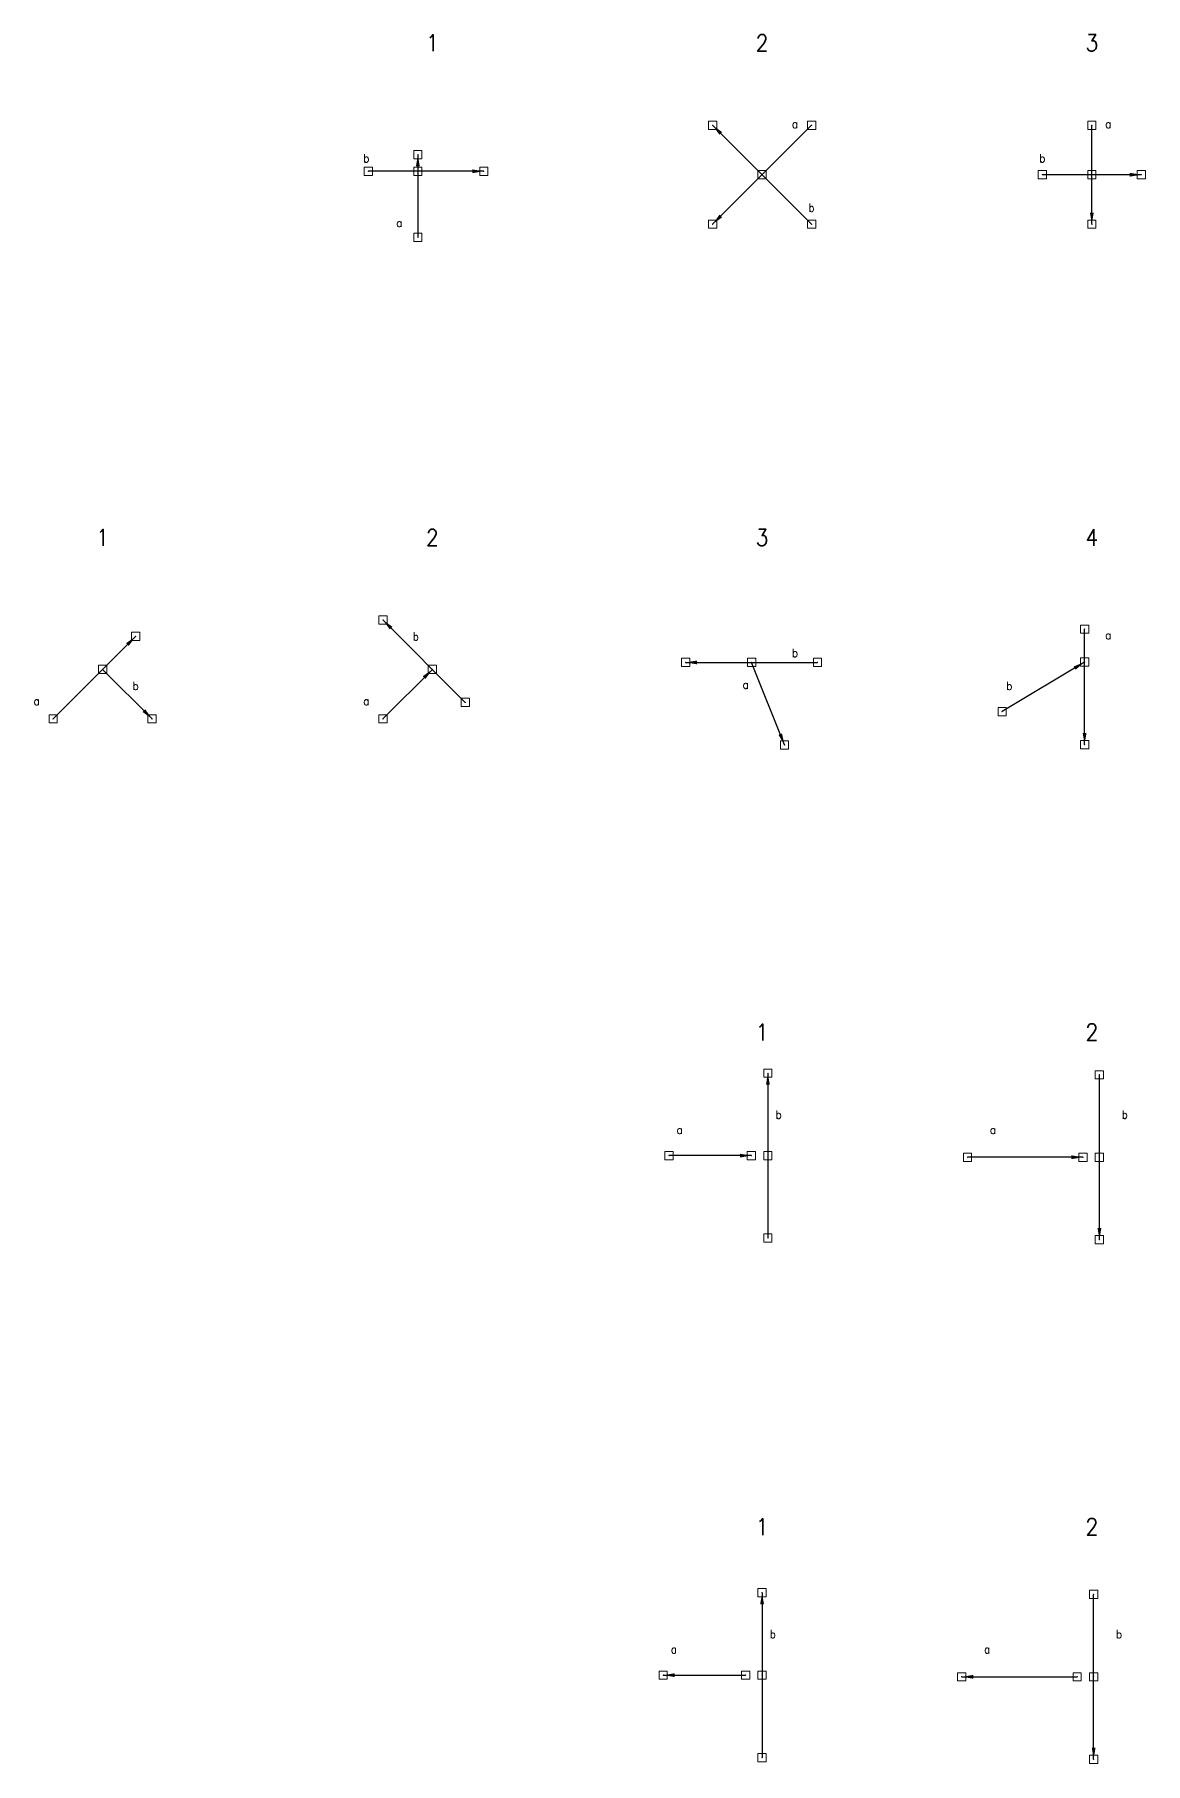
# Model space of a CAD drawing. Header units: millimetres. Extents: x -1416 to 1262, y -2157 to 113.
# Drawn here: x -841 to -168, y -964 to 85 of the extents above; entities that cross this region are included whole.
import ezdxf

# ---------------------------------------------------------------- set-up
doc = ezdxf.new("R2010")
doc.units = ezdxf.units.MM
doc.header["$PDMODE"] = 64
doc.header["$PDSIZE"] = 5
doc.layers.get('0').update_dxf_attribs({"lineweight": 0, "true_color": 0xffffff})
doc.layers.add('labels - figures', color=7, linetype='Continuous', lineweight=140, true_color=0xffffff)
doc.styles.get("Standard").update_dxf_attribs({"font": ''})
doc.styles.add('textstyle100', font='')
doc.styles.add('textstyle101', font='')
doc.styles.add('textstyle12', font='')
doc.styles.add('textstyle121', font='')
doc.styles.add('textstyle124', font='')
doc.styles.add('textstyle132', font='')
doc.styles.add('textstyle133', font='')
doc.styles.add('textstyle144', font='')
doc.styles.add('textstyle154', font='')
doc.styles.add('textstyle155', font='')
doc.styles.add('textstyle162', font='')
doc.styles.add('textstyle163', font='')
doc.styles.add('textstyle164', font='')
doc.styles.add('textstyle167', font='')
doc.styles.add('textstyle18', font='')
doc.styles.add('textstyle186', font='')
doc.styles.add('textstyle187', font='')
doc.styles.add('textstyle19', font='')
doc.styles.add('textstyle196', font='')
doc.styles.add('textstyle199', font='')
doc.styles.add('textstyle46', font='')
doc.styles.add('textstyle47', font='')
doc.styles.add('textstyle48', font='')
doc.styles.add('textstyle60', font='')
doc.styles.add('textstyle65', font='')
doc.styles.add('textstyle70', font='')
doc.styles.add('textstyle71', font='')
doc.styles.add('textstyle80', font='')
doc.styles.add('textstyle82', font='')
doc.styles.add('textstyle83', font='')
doc.styles.add('textstyle88', font='')
doc.styles.add('textstyle9', font='')
doc.styles.add('textstyle99', font='')
doc.styles.get('Standard').set_extended_font_data('txt')
doc.styles.get('textstyle100').set_extended_font_data('Standard')
doc.styles.get('textstyle101').set_extended_font_data('Standard')
doc.styles.get('textstyle12').set_extended_font_data('Standard')
doc.styles.get('textstyle121').set_extended_font_data('Standard')
doc.styles.get('textstyle124').set_extended_font_data('Standard')
doc.styles.get('textstyle132').set_extended_font_data('Standard')
doc.styles.get('textstyle133').set_extended_font_data('Standard')
doc.styles.get('textstyle144').set_extended_font_data('Standard')
doc.styles.get('textstyle154').set_extended_font_data('Standard')
doc.styles.get('textstyle155').set_extended_font_data('Standard')
doc.styles.get('textstyle162').set_extended_font_data('Standard')
doc.styles.get('textstyle163').set_extended_font_data('Standard')
doc.styles.get('textstyle164').set_extended_font_data('Standard')
doc.styles.get('textstyle167').set_extended_font_data('Standard')
doc.styles.get('textstyle18').set_extended_font_data('Standard')
doc.styles.get('textstyle186').set_extended_font_data('Standard')
doc.styles.get('textstyle187').set_extended_font_data('Standard')
doc.styles.get('textstyle19').set_extended_font_data('Standard')
doc.styles.get('textstyle196').set_extended_font_data('Standard')
doc.styles.get('textstyle199').set_extended_font_data('Standard')
doc.styles.get('textstyle46').set_extended_font_data('Standard')
doc.styles.get('textstyle47').set_extended_font_data('Standard')
doc.styles.get('textstyle48').set_extended_font_data('Standard')
doc.styles.get('textstyle60').set_extended_font_data('Standard')
doc.styles.get('textstyle65').set_extended_font_data('Standard')
doc.styles.get('textstyle70').set_extended_font_data('Standard')
doc.styles.get('textstyle71').set_extended_font_data('Standard')
doc.styles.get('textstyle80').set_extended_font_data('Standard')
doc.styles.get('textstyle82').set_extended_font_data('Standard')
doc.styles.get('textstyle83').set_extended_font_data('Standard')
doc.styles.get('textstyle88').set_extended_font_data('Standard')
doc.styles.get('textstyle9').set_extended_font_data('Standard')
doc.styles.get('textstyle99').set_extended_font_data('Standard')
doc.dimstyles.get("Standard").update_dxf_attribs({"dimtxt": 2.5, "dimasz": 7, "dimexe": 5, "dimexo": 2.5, "dimgap": 2.5, "dimtad": 1, "dimtxsty": 'Standard', "dimcen": 2.5, "dimadec": 0, "dimazin": 0, "dimtfac": 1, "dimtmove": 0, "dimatfit": 3, "dimfxl": 1, "dimarcsym": 0})

msp = doc.modelspace()

# ---------------------------------------------------------------- linework, layer by layer
for p in [(-430, 30), (-370, 30), (-200, 30), (-608.8, 12.1), (-638.8, 2.1), (-608.8, 2.1), (-568.8, 2.1), (-400, 0), (-230, 0), (-200, 0), (-170, 0), (-430, -30), (-370, -30), (-200, -30), (-608.8, -37.9), (-630, -270), (-780, -280), (-204.4, -275.6), (-446.4, -295.8), (-406.4, -295.8), (-366.4, -295.8), (-204.4, -295.6), (-800, -300), (-600, -300), (-580, -320), (-254.4, -325.6), (-830, -330), (-770, -330), (-630, -330), (-386.4, -345.8), (-204.4, -345.6), (-396.5, -544.9), (-195.4, -545.9), (-456.5, -594.9), (-406.5, -594.9), (-396.5, -594.9), (-275.4, -595.9), (-205.4, -595.9), (-195.4, -595.9), (-396.5, -644.9), (-195.4, -645.9), (-400, -860), (-198.9, -861), (-460, -910), (-410, -910), (-400, -910), (-278.9, -911), (-208.9, -911), (-198.9, -911), (-400, -960), (-198.9, -961)]:
    msp.add_point(p)

# ---------------------------------------------------------------- texts
at = {"char_height": 5, "attachment_point": 5}
for s, insert, style in [('a', (-380, 30.8), 'textstyle71'), ('a', (-190, 30.8), 'textstyle60'), ('b', (-640, 10), 'textstyle133'), ('b', (-230, 10), 'textstyle124'), ('b', (-370, -20), 'textstyle121'), ('a', (-620, -29.2), 'textstyle70'), ('b', (-610, -280), 'textstyle101'), ('a', (-190, -279.2), 'textstyle48'), ('b', (-380, -290), 'textstyle100'), ('b', (-780, -310), 'textstyle99'), ('a', (-410, -309.2), 'textstyle65'), ('b', (-250, -310), 'textstyle80'), ('a', (-840, -319.2), 'textstyle47'), ('a', (-640, -319.2), 'textstyle46'), ('b', (-390, -570), 'textstyle83'), ('b', (-180, -570), 'textstyle82'), ('a', (-450, -579.2), 'textstyle19'), ('a', (-260, -579.2), 'textstyle18'), ('b', (-393.5, -885.1), 'textstyle88'), ('b', (-183.5, -885.1), 'textstyle132'), ('a', (-453.5, -894.3), 'textstyle12'), ('a', (-263.5, -894.3), 'textstyle9')]:
    msp.add_mtext(s, dxfattribs=dict(at, insert=insert, style=style))
at = {"layer": 'labels - figures', "char_height": 10, "attachment_point": 5}
for s, insert, style in [('1', (-600, 80), 'textstyle144'), ('2', (-400, 80), 'textstyle186'), ('3', (-200, 80), 'textstyle187'), ('1', (-800, -220), 'textstyle167'), ('2', (-600, -220), 'textstyle162'), ('3', (-400, -220), 'textstyle164'), ('4', (-200, -220), 'textstyle163'), ('1', (-400, -520), 'textstyle196'), ('2', (-200, -520), 'textstyle199'), ('1', (-400, -820), 'textstyle155'), ('2', (-200, -820), 'textstyle154')]:
    msp.add_mtext(s, dxfattribs=dict(at, insert=insert, style=style))

# ---------------------------------------------------------------- leaders
for points in [[(-430, 30), (-370, -30)], [(-430, -30), (-370, 30)], [(-200, -30), (-200, 30)], [(-608.8, 12.1), (-608.8, -37.9)], [(-568.8, 2.1), (-638.8, 2.1)], [(-170, 0), (-230, 0)], [(-630, -270), (-580, -320)], [(-780, -280), (-830, -330)], [(-204.4, -345.6), (-204.4, -275.6)], [(-770, -330), (-800, -300)], [(-600, -300), (-630, -330)], [(-446.4, -295.8), (-366.4, -295.8)], [(-386.4, -345.8), (-406.4, -295.8)], [(-204.4, -295.6), (-254.4, -325.6)], [(-396.5, -544.9), (-396.5, -644.9)], [(-195.4, -645.9), (-195.4, -545.9)], [(-406.5, -594.9), (-456.5, -594.9)], [(-205.4, -595.9), (-275.4, -595.9)], [(-400, -860), (-400, -960)], [(-198.9, -961), (-198.9, -861)], [(-460, -910), (-410, -910)], [(-278.9, -911), (-208.9, -911)]]:
    msp.add_leader(points, dimstyle='Standard')

doc.saveas('drawing.dxf')
